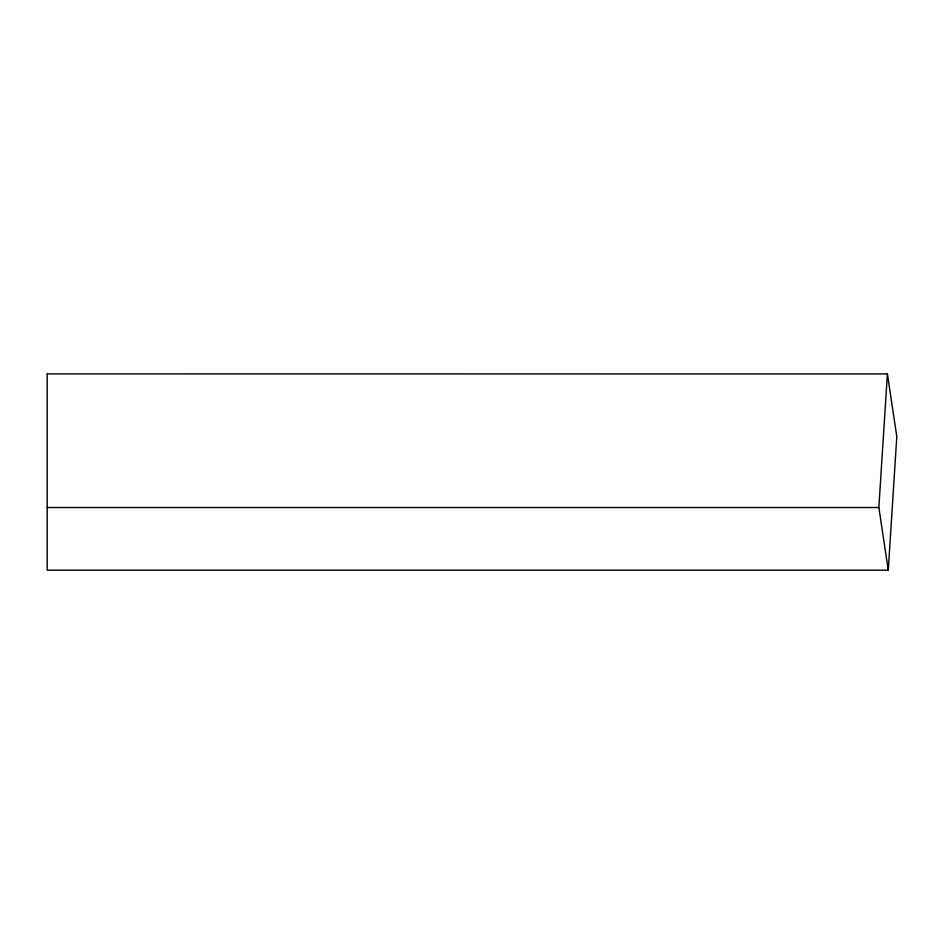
<?xml version="1.0" encoding="UTF-8"?>
<svg xmlns="http://www.w3.org/2000/svg" width="944" height="944" viewBox="0 0 944 944"><rect width="100%" height="100%" fill="white"/><g stroke="black" fill="none" stroke-linecap="round" stroke-linejoin="round"><path stroke-width="1.42" d="M47.2 373.812L47.2 570.188L888.269 570.188L878.852 507.518L887.395 373.918L47.2 373.895M888.269 570.188L896.8 436.588L887.395 373.918M47.2 507.518L878.852 507.518"/></g></svg>
